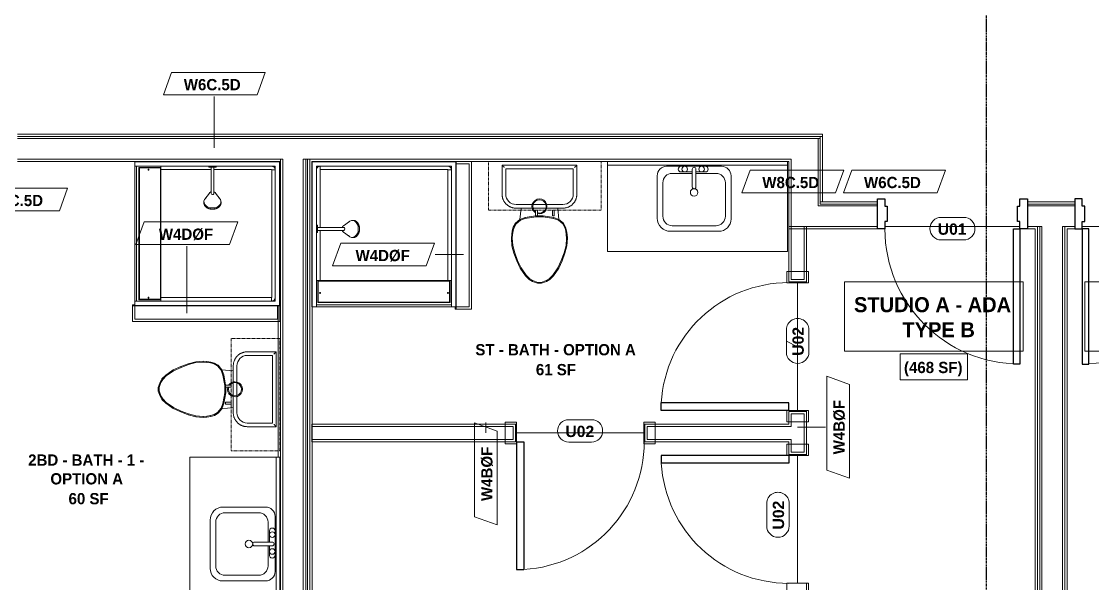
# Model space of a CAD drawing. Header units: inches. Extents: x -4058 to -1781, y 9814 to 12264.
# Drawn here: x -3411.7 to -3126.1, y 10260.9 to 10410.7 of the extents above; entities that cross this region are included whole.
import ezdxf

# ---------------------------------------------------------------- set-up
doc = ezdxf.new("R2010")
doc.units = ezdxf.units.IN
doc.header["$MEASUREMENT"] = 0
doc.linetypes.add('Dash', pattern=[0.25, 0.125, -0.125])
doc.linetypes.add('Grid Line 1_2_', pattern=[0.875, 0.5, -0.125, 0.125, -0.125])
for name, color, linetype, lineweight in [('0-1', 7, 'Continuous', 5), ('0-2', 7, 'Continuous', 9), ('A-AREA-IDEN', 2, 'Continuous', 9), ('A-DOOR-1', 7, 'Continuous', 9), ('A-DOOR-2', 10, 'Continuous', 30), ('A-DOOR-3', 31, 'Continuous', 9), ('A-DOOR-4', 31, 'Continuous', 30), ('A-DOOR-FRAM-2', 10, 'Continuous', 30), ('A-DOOR-IDEN', 31, 'Continuous', 9), ('A-FLOR-2', 192, 'Continuous', 9), ('A-WALL', 113, 'Continuous', 18), ('A-WALL-2', 250, 'Continuous', 18), ('A-WALL-3', 113, 'Continuous', 9), ('A-WALL-IDEN', 211, 'Continuous', 9), ('I-WALL-1', 7, 'Continuous', 9), ('P-SANR-FIXT', 6, 'Continuous', 9), ('Q-CASE', 31, 'Continuous', 9), ('Q-CASE-3', 31, 'Dash', 9), ('S-GRID-1', 1, 'Grid Line 1_2_', 30)]:
    doc.layers.add(name, color=color, linetype=linetype, lineweight=lineweight)
doc.styles.add('Arial_B', font='arialbd.ttf', dxfattribs={"height": 3})
doc.styles.add('Century Gothic_B', font='GOTHICB.TTF', dxfattribs={"height": 4})
doc.styles.add('Century Gothic_B_1', font='GOTHICB.TTF', dxfattribs={"height": 3})

# ---------------------------------------------------------------- blocks, each defined once
blk = doc.blocks.new('HOLLOW METAL - UNIT DOOR-2191977-UNIT PLANS - 1ST FLOOR')
at = {"layer": 'A-DOOR-1'}
blk.add_arc((18, -3.875), 36, 180, 270, dxfattribs=at)
at = {"layer": 'A-DOOR-2'}
for p, q in [((16.25, -3.875), (18, -3.875)), ((16.25, -39.875), (16.25, -3.875)), ((18, -3.875), (18, -39.875)), ((18, -39.875), (16.25, -39.875))]:
    blk.add_line(p, q, dxfattribs=at)
at = {"layer": 'A-DOOR-FRAM-2'}
for p, q in [((-20, 4.125), (-18, 4.125)), ((-20, -3.875), (-20, 4.125)), ((-18, 4.125), (-18, 2.1875)), ((18, 4.125), (20, 4.125)), ((18, 2.1875), (18, 4.125)), ((20, 4.125), (20, -3.875)), ((-18, 2.1875), (-17.375, 2.1875)), ((-17.375, 2.1875), (-17.375, -1.9375)), ((17.375, 2.1875), (18, 2.1875)), ((17.375, -1.9375), (17.375, 2.1875)), ((-18, -1.9375), (-18, -3.875)), ((-17.375, -1.9375), (-18, -1.9375)), ((18, -1.9375), (17.375, -1.9375)), ((18, -3.875), (18, -1.9375)), ((-18, -3.875), (-20, -3.875)), ((20, -3.875), (18, -3.875))]:
    blk.add_line(p, q, dxfattribs=at)
blk = doc.blocks.new('HOLLOW METAL - UNIT DOOR-2191978-UNIT PLANS - 1ST FLOOR')
at = {"layer": 'A-DOOR-1'}
blk.add_arc((18, 3.875), 36, 90, 180, dxfattribs=at)
at = {"layer": 'A-DOOR-2'}
for p, q in [((18, 39.875), (16.25, 39.875)), ((16.25, 39.875), (16.25, 3.875)), ((18, 3.875), (18, 39.875)), ((16.25, 3.875), (18, 3.875))]:
    blk.add_line(p, q, dxfattribs=at)
at = {"layer": 'A-DOOR-FRAM-2'}
for p, q in [((-18, 3.875), (-20, 3.875)), ((-20, 3.875), (-20, -4.125)), ((-18, 1.9375), (-18, 3.875)), ((18, 3.875), (18, 1.9375)), ((20, 3.875), (18, 3.875)), ((20, -4.125), (20, 3.875)), ((-17.375, 1.9375), (-18, 1.9375)), ((-17.375, -2.1875), (-17.375, 1.9375)), ((18, 1.9375), (17.375, 1.9375)), ((17.375, 1.9375), (17.375, -2.1875)), ((-18, -4.125), (-18, -2.1875)), ((-18, -2.1875), (-17.375, -2.1875)), ((17.375, -2.1875), (18, -2.1875)), ((18, -2.1875), (18, -4.125)), ((-20, -4.125), (-18, -4.125)), ((18, -4.125), (20, -4.125))]:
    blk.add_line(p, q, dxfattribs=at)
blk = doc.blocks.new('CTR - 1st Phase - Common Walls_rvt-1-UNIT PLANS - 1ST FLOOR')
at = {"layer": 'A-WALL-2'}
for p, q in [((-3412.76, 10380.04), (-3207.1, 10380.04)), ((-3207.1, 10380.04), (-3198.72, 10380.04)), ((-3198.72, 10380.04), (-3198.1, 10380.04)), ((-3198.72, 10380.04), (-3198.72, 10379.54)), ((-3198.72, 10380.04), (-3198.72, 10379.54)), ((-3412.76, 10379.54), (-3207.1, 10379.54)), ((-3207.1, 10379.54), (-3206.47, 10379.54)), ((-3206.47, 10379.54), (-3199.22, 10379.54)), ((-3199.22, 10379.54), (-3198.72, 10379.54)), ((-3199.22, 10379.54), (-3199.22, 10361.54)), ((-3198.72, 10379.54), (-3198.72, 10362.66)), ((-3412.76, 10374.04), (-3342.66, 10374.04)), ((-3342.66, 10374.04), (-3342.04, 10374.04)), ((-3342.66, 10373.41), (-3342.66, 10374.04)), ((-3342.66, 10374.04), (-3342.04, 10374.04)), ((-3342.66, 10017.09), (-3342.66, 10373.41)), ((-3342.04, 10373.41), (-3342.04, 10374.04)), ((-3342.04, 10017.09), (-3342.04, 10373.41)), ((-3336.54, 10374.04), (-3335.91, 10374.04)), ((-3336.54, 10373.41), (-3336.54, 10374.04)), ((-3336.54, 10374.04), (-3335.91, 10374.04)), ((-3336.54, 10017.09), (-3336.54, 10373.41)), ((-3335.91, 10374.04), (-3335.41, 10374.04)), ((-3335.91, 10373.41), (-3335.91, 10374.04)), ((-3335.91, 10374.04), (-3335.41, 10374.04)), ((-3335.91, 10017.09), (-3335.91, 10373.41)), ((-3335.41, 10374.04), (-3334.79, 10374.04)), ((-3335.41, 10373.41), (-3335.41, 10374.04)), ((-3335.41, 10374.04), (-3334.79, 10374.04)), ((-3335.41, 10017.09), (-3335.41, 10373.41)), ((-3334.79, 10373.41), (-3334.79, 10374.04)), ((-3334.79, 10374.04), (-3207.1, 10374.04)), ((-3334.79, 10017.09), (-3334.79, 10373.41)), ((-3207.1, 10374.04), (-3206.47, 10374.04)), ((-3206.47, 10374.04), (-3206.47, 10356.04)), ((-3198.72, 10361.54), (-3199.22, 10361.54)), ((-3198.1, 10362.66), (-3198.72, 10362.66)), ((-3198.72, 10362.04), (-3198.72, 10362.66)), ((-3198.72, 10362.66), (-3198.72, 10362.04)), ((-3198.1, 10362.04), (-3198.72, 10362.04)), ((-3198.1, 10361.54), (-3198.72, 10361.54)), ((-3183.44, 10362.04), (-3198.1, 10362.04)), ((-3183.44, 10361.54), (-3198.1, 10361.54)), ((-3141.37, 10362.04), (-3143.44, 10362.04)), ((-3141.37, 10361.54), (-3143.44, 10361.54)), ((-3141.37, 10362.04), (-3134.12, 10362.04)), ((-3141.37, 10361.54), (-3139.62, 10361.54)), ((-3139.62, 10361.54), (-3134.12, 10361.54)), ((-3132.87, 10362.04), (-3134.12, 10362.04)), ((-3132.87, 10361.54), (-3134.12, 10361.54)), ((-3132.87, 10362.04), (-3130.81, 10362.04)), ((-3132.87, 10361.54), (-3130.81, 10361.54)), ((-3199.22, 10356.04), (-3206.47, 10356.04)), ((-3198.1, 10356.04), (-3199.22, 10356.04)), ((-3183.44, 10356.04), (-3198.1, 10356.04)), ((-3141.37, 10356.04), (-3143.44, 10356.04)), ((-3141.37, 10356.04), (-3140.75, 10356.04)), ((-3140.75, 10017.09), (-3140.75, 10356.04)), ((-3140.75, 10356.04), (-3140.12, 10356.04)), ((-3140.12, 10017.09), (-3140.12, 10356.04)), ((-3140.12, 10356.04), (-3139.62, 10356.04)), ((-3139.62, 10017.09), (-3139.62, 10356.04)), ((-3134.12, 10017.09), (-3134.12, 10356.04)), ((-3133.5, 10356.04), (-3134.12, 10356.04)), ((-3133.5, 10017.09), (-3133.5, 10356.04)), ((-3132.87, 10356.04), (-3133.5, 10356.04)), ((-3132.87, 10356.04), (-3130.81, 10356.04))]:
    blk.add_line(p, q, dxfattribs=at)
at = {"layer": 'I-WALL-1'}
for p, q in [((-3207.1, 10380.66), (-3412.76, 10380.66)), ((-3198.1, 10380.66), (-3207.1, 10380.66)), ((-3198.1, 10380.04), (-3198.1, 10380.66)), ((-3198.1, 10362.66), (-3198.1, 10380.04)), ((-3412.76, 10373.41), (-3381.51, 10373.41)), ((-3295.79, 10373.41), (-3207.1, 10373.41)), ((-3207.1, 10373.41), (-3207.1, 10355.41)), ((-3183.44, 10362.66), (-3198.1, 10362.66)), ((-3141.37, 10362.66), (-3143.44, 10362.66)), ((-3134.12, 10362.66), (-3141.37, 10362.66)), ((-3133.5, 10362.66), (-3134.12, 10362.66)), ((-3132.87, 10362.66), (-3133.5, 10362.66)), ((-3130.81, 10362.66), (-3132.87, 10362.66)), ((-3207.1, 10355.41), (-3206.47, 10355.41)), ((-3206.47, 10355.41), (-3198.1, 10355.41)), ((-3198.1, 10355.41), (-3183.44, 10355.41)), ((-3143.44, 10355.41), (-3141.37, 10355.41)), ((-3141.37, 10355.41), (-3141.37, 10017.09)), ((-3132.87, 10017.09), (-3132.87, 10355.41)), ((-3132.87, 10355.41), (-3130.81, 10355.41)), ((-3343.29, 10334.91), (-3343.29, 10294.6)), ((-3334.16, 10017.09), (-3334.16, 10334.66))]:
    blk.add_line(p, q, dxfattribs=at)
at = {"layer": '0-2'}
blk.add_blockref('HOLLOW METAL - UNIT DOOR-2191977-UNIT PLANS - 1ST FLOOR', (-3163.44, 10359.29), dxfattribs=at)
at = {"layer": '0-2', "rotation": 180}
blk.add_blockref('HOLLOW METAL - UNIT DOOR-2191978-UNIT PLANS - 1ST FLOOR', (-3110.81, 10359.29), dxfattribs=at)
blk = doc.blocks.new('CTR - 1st Phase - Structure_rvt-1-UNIT PLANS - 1ST FLOOR')
at = {"layer": 'S-GRID-1'}
blk.add_line((-3154.32, 9814.03), (-3154.32, 12247.5), dxfattribs=at)
blk = doc.blocks.new('SWING - SINGLE - FLUSH - SWING - FLUSH - 2-10 x 6-8 - PRIVACY-4346066-UNIT PLANS - 1ST FLOOR')
at = {"layer": 'A-DOOR-3'}
for p, q in [((-17, 2.87), (-20, 2.87)), ((-20, 2.87), (-20, -2.38)), ((-17, -2.38), (-17, 2.87)), ((20, 2.87), (17, 2.87)), ((17, 2.87), (17, -2.38)), ((20, -2.38), (20, 2.87)), ((-20, -2.38), (-17, -2.38)), ((-17, -2.38), (-20, -2.38)), ((-20, -2.38), (-20, -2.88)), ((-17, -2.88), (-17, -2.38)), ((17, -2.38), (20, -2.38)), ((20, -2.38), (17, -2.38)), ((17, -2.38), (17, -2.88)), ((20, -2.88), (20, -2.38)), ((-20, -2.88), (-17, -2.88)), ((17, -2.88), (20, -2.88))]:
    blk.add_line(p, q, dxfattribs=at)
blk.add_arc((17, 2.37), 34.07, 93.3657, 180, dxfattribs=at)
at = {"layer": 'A-DOOR-4'}
for p, q in [((15, 2.37), (15, 36.38)), ((17, 36.38), (15, 36.38)), ((17, 2.37), (17, 36.38)), ((17, 2.37), (15, 2.37))]:
    blk.add_line(p, q, dxfattribs=at)
blk = doc.blocks.new('SWING - SINGLE - FLUSH - SWING - FLUSH - 2-10 x 6-8 - PRIVACY-4346067-UNIT PLANS - 1ST FLOOR')
at = {"layer": 'A-DOOR-3'}
for p, q in [((-17, 2.87), (-20, 2.87)), ((-20, 2.87), (-20, -2.38)), ((-17, -2.38), (-17, 2.87)), ((20, 2.87), (17, 2.87)), ((17, 2.87), (17, -2.38)), ((20, -2.38), (20, 2.87)), ((-20, -2.38), (-17, -2.38)), ((-17, -2.38), (-20, -2.38)), ((-20, -2.38), (-20, -2.88)), ((-17, -2.88), (-17, -2.38)), ((17, -2.38), (20, -2.38)), ((20, -2.38), (17, -2.38)), ((17, -2.38), (17, -2.88)), ((20, -2.88), (20, -2.38)), ((-20, -2.88), (-17, -2.88)), ((17, -2.88), (20, -2.88))]:
    blk.add_line(p, q, dxfattribs=at)
blk.add_arc((17, 2.37), 34.07, 93.3657, 180, dxfattribs=at)
at = {"layer": 'A-DOOR-4'}
for p, q in [((15, 2.37), (15, 36.38)), ((17, 36.38), (15, 36.38)), ((17, 2.37), (17, 36.38)), ((17, 2.37), (15, 2.37))]:
    blk.add_line(p, q, dxfattribs=at)
blk = doc.blocks.new('M_Sink Vanity-Square - 500 x 440mm-1352614-UNIT PLANS - 1ST FLOOR')
at = {"layer": 'P-SANR-FIXT'}
for p, q in [((7.96, 7.09), (-6.72, 7.09)), ((3.62, 7.09), (-2.88, 7.09)), ((0.12, 6.33), (0.12, 1.59)), ((1.12, 6.33), (1.12, 1.59)), ((-9.22, 4.59), (-9.22, -6.73)), ((0.12, 5.22), (-5.22, 5.22)), ((-2.88, 5.59), (0.12, 5.59)), ((1.12, 5.59), (3.62, 5.59)), ((6.46, 5.22), (1.12, 5.22)), ((10.46, -6.91), (10.46, 4.59)), ((-7.72, 2.72), (-7.72, -6.23)), ((8.96, -6.23), (8.96, 2.72)), ((-5.72, -10.23), (7.14, -10.23)), ((-5.22, -8.73), (6.46, -8.73))]:
    blk.add_line(p, q, dxfattribs=at)
for centre, radius, start, end in [((-6.72, 4.59), 2.5, 90, 180), ((-2.88, 6.34), 0.75, 90, 270), ((-1.88, 6.34), 0.75, 360, 180), ((-1.88, 6.34), 0.75, 180, 0), ((0.62, 6.33), 0.5, 360, 180), ((2.62, 6.34), 0.75, 360, 180), ((2.62, 6.34), 0.75, 180, 360), ((3.62, 6.34), 0.75, 270, 90), ((7.96, 4.59), 2.5, 360, 90), ((-5.22, 2.72), 2.5, 90, 180), ((6.46, 2.72), 2.5, 0, 90), ((0.62, 0.13), 1, 360, 180), ((0.62, 0.13), 1, 180, 0), ((0.62, 1.59), 0.5, 180, 0), ((-5.72, -6.73), 3.5, 180, 270), ((-5.22, -6.23), 2.5, 180, 270), ((6.46, -6.23), 2.5, 270, 0), ((7.14, -6.91), 3.32, 270, 0)]:
    blk.add_arc(centre, radius, start, end, dxfattribs=at)
blk = doc.blocks.new('Toilet-Domestic-3D - Toilet-Domestic-3D-V38-UNIT PLANS - 1ST FLOOR')
at = {"layer": 'P-SANR-FIXT'}
for p, q in [((-1.87, 11.5), (-2.74, 11)), ((-0.5, 12), (-1.87, 11.5)), ((-1.77, 11.27), (-1.87, 11.5)), ((-0.46, 11.75), (-1.77, 11.27)), ((-0.46, 11.75), (-0.5, 12)), ((0.5, 12), (-0.5, 12)), ((0.46, 11.75), (-0.46, 11.75)), ((0.46, 11.75), (0.5, 12)), ((1.77, 11.27), (0.46, 11.75)), ((1.87, 11.5), (0.5, 12)), ((1.77, 11.27), (1.87, 11.5)), ((2.74, 11), (1.87, 11.5)), ((-3.74, 10), (-5.13, 8)), ((-3.55, 9.84), (-4.91, 7.88)), ((-2.74, 11), (-3.74, 10)), ((-3.55, 9.84), (-3.74, 10)), ((-2.59, 10.8), (-3.55, 9.84)), ((-2.59, 10.8), (-2.74, 11)), ((-1.77, 11.27), (-2.59, 10.8)), ((2.59, 10.8), (1.77, 11.27)), ((2.59, 10.8), (2.74, 11)), ((3.55, 9.84), (2.59, 10.8)), ((3.74, 10), (2.74, 11)), ((3.55, 9.84), (3.74, 10)), ((4.91, 7.88), (3.55, 9.84)), ((5.13, 8), (3.74, 10)), ((-6.06, 6), (-6.79, 4)), ((-5.83, 5.9), (-6.55, 3.92)), ((-5.13, 8), (-6.06, 6)), ((-5.83, 5.9), (-6.06, 6)), ((-4.91, 7.88), (-5.83, 5.9)), ((-4.91, 7.88), (-5.13, 8)), ((4.91, 7.88), (5.13, 8)), ((5.83, 5.9), (4.91, 7.88)), ((6.06, 6), (5.13, 8)), ((5.83, 5.9), (6.06, 6)), ((6.55, 3.92), (5.83, 5.9)), ((6.79, 4), (6.06, 6)), ((-6.79, 4), (-7.33, 1.99)), ((-6.55, 3.92), (-7.08, 1.95)), ((-6.55, 3.92), (-6.79, 4)), ((6.55, 3.92), (6.79, 4)), ((7.08, 1.95), (6.55, 3.92)), ((7.33, 1.99), (6.79, 4)), ((-7.33, 1.99), (-7.5, 0)), ((-7.08, 1.95), (-7.33, 1.99)), ((-7.08, 1.95), (-7.25, 0)), ((7.08, 1.95), (7.33, 1.99)), ((7.25, 0), (7.08, 1.95)), ((7.5, 0), (7.33, 1.99)), ((-7.25, 0), (-7.5, 0)), ((-7.5, 0), (-7.41, -1)), ((-7.16, -0.96), (-7.41, -1)), ((-7.41, -1), (-7.24, -2)), ((-7.25, 0), (-7.16, -0.96)), ((-6.99, -1.95), (-7.24, -2)), ((-7.24, -2), (-6.97, -3)), ((-7.16, -0.96), (-6.99, -1.95)), ((-6.99, -1.95), (-6.73, -2.9)), ((6.73, -2.9), (6.99, -1.95)), ((6.97, -3), (7.24, -2)), ((6.99, -1.95), (7.16, -0.96)), ((6.99, -1.95), (7.24, -2)), ((7.16, -0.96), (7.25, 0)), ((7.16, -0.96), (7.41, -1)), ((7.24, -2), (7.41, -1)), ((7.25, 0), (7.5, 0)), ((7.41, -1), (7.5, 0)), ((-6.73, -2.9), (-6.97, -3)), ((-6.97, -3), (-6.4, -4)), ((-6.73, -2.9), (-6.21, -3.84)), ((-6.4, -4), (-6.21, -3.84)), ((-6.4, -4), (-5.21, -5)), ((-6.21, -3.84), (-5.08, -4.78)), ((-5.08, -4.78), (-5.21, -5)), ((-5.21, -5), (-4.86, -8.02)), ((-5.21, -5), (-3.84, -5.5)), ((-5.08, -4.78), (-3.77, -5.26)), ((-3.77, -5.26), (-3.84, -5.5)), ((-3.84, -5.5), (-1, -6)), ((-3.77, -5.26), (-0.98, -5.75)), ((0.98, -5.75), (3.77, -5.26)), ((1.05, -5.99), (3.84, -5.5)), ((3.77, -5.26), (5.08, -4.78)), ((3.77, -5.26), (3.84, -5.5)), ((3.84, -5.5), (5.21, -5)), ((4.86, -8.02), (5.21, -5)), ((5.08, -4.78), (6.21, -3.84)), ((5.08, -4.78), (5.21, -5)), ((5.21, -5), (6.4, -4)), ((6.21, -3.84), (6.73, -2.9)), ((6.21, -3.84), (6.4, -4)), ((6.4, -4), (6.97, -3)), ((6.73, -2.9), (6.97, -3)), ((6.25, -8.02), (-6.25, -8.02)), ((-0.98, -5.75), (-1, -6)), ((-1, -6), (0.56, -6)), ((-0.98, -5.75), (0.98, -5.75)), ((0.98, -5.75), (1, -5.98)), ((6.25, -9), (-6.25, -9)), ((6.25, -9), (-6.25, -9)), ((-9.98, -11.75), (-9.98, -19.48)), ((-9, -11.75), (-9, -18.5)), ((-9, -11.75), (-9, -18.5)), ((9, -18.5), (9, -11.75)), ((9, -18.5), (9, -11.75)), ((9.98, -19.48), (9.98, -11.75)), ((-9.98, -19.48), (-9.86, -19.36)), ((-9.98, -19.48), (9.98, -19.48)), ((-9, -18.5), (9, -18.5)), ((-9, -18.5), (9, -18.5)), ((9.86, -19.36), (9.98, -19.48))]:
    blk.add_line(p, q, dxfattribs=at)
at = {"layer": 'P-SANR-FIXT', "flags": 128}
for points in [[(-6.25, -8.02), (-6.4, -8.03), (-6.55, -8.03), (-6.7, -8.05), (-6.84, -8.07), (-6.99, -8.1), (-7.14, -8.13), (-7.28, -8.17), (-7.42, -8.21), (-7.56, -8.26), (-7.7, -8.32), (-7.84, -8.38), (-7.97, -8.44), (-8.1, -8.52), (-8.23, -8.59), (-8.35, -8.67), (-8.48, -8.76), (-8.59, -8.85), (-8.71, -8.95), (-8.82, -9.05), (-8.92, -9.15), (-9.03, -9.26), (-9.12, -9.38), (-9.22, -9.49), (-9.3, -9.61), (-9.39, -9.74), (-9.46, -9.86), (-9.54, -9.99), (-9.6, -10.13), (-9.67, -10.26), (-9.72, -10.4), (-9.78, -10.54), (-9.82, -10.68), (-9.86, -10.83), (-9.89, -10.97), (-9.92, -11.12), (-9.95, -11.26), (-9.96, -11.41), (-9.97, -11.56), (-9.98, -11.71), (-9.98, -11.75)], [(9.98, -11.75), (9.97, -11.6), (9.97, -11.45), (9.95, -11.3), (9.93, -11.16), (9.9, -11.01), (9.87, -10.86), (9.83, -10.72), (9.79, -10.58), (9.74, -10.44), (9.68, -10.3), (9.62, -10.16), (9.56, -10.03), (9.48, -9.9), (9.41, -9.77), (9.33, -9.65), (9.24, -9.52), (9.15, -9.41), (9.05, -9.29), (8.95, -9.18), (8.85, -9.08), (8.74, -8.97), (8.62, -8.88), (8.51, -8.78), (8.39, -8.7), (8.26, -8.61), (8.14, -8.54), (8.01, -8.46), (7.87, -8.4), (7.74, -8.33), (7.6, -8.28), (7.46, -8.22), (7.32, -8.18), (7.17, -8.14), (7.03, -8.11), (6.88, -8.08), (6.74, -8.05), (6.59, -8.04), (6.44, -8.03), (6.29, -8.02), (6.25, -8.02)]]:
    blk.add_lwpolyline(points, dxfattribs=at)
at = {"layer": 'P-SANR-FIXT'}
for centre, radius, start, end in [((0, -8.48), 2, 73.137, 0), ((0, -8.48), 1.75, 70.983, 0), ((0, -8.48), 2, 0, 57.9286), ((0, -8.48), 1.75, 0, 51.2446), ((-6.25, -11.75), 2.75, 90, 180), ((-6.25, -11.75), 2.75, 90, 180), ((6.25, -11.75), 2.75, 0, 90), ((6.25, -11.75), 2.75, 360, 90)]:
    blk.add_arc(centre, radius, start, end, dxfattribs=at)
for points in [[(-9.98, -19.48), (-9.98, -19.48), (-9.98, -19.48), (-9.98, -19.48)], [(9.98, -19.48), (9.98, -19.48), (9.98, -19.48), (9.98, -19.48)]]:
    blk.add_open_spline(points, degree=3, dxfattribs=at)
for points, knots in [([(-9.86, -19.36), (-9.86, -19.36), (-9.85, -19.35), (-9.82, -19.32), (-9.8, -19.3), (-9.78, -19.28), (-9.75, -19.25), (-9.71, -19.21), (-9.66, -19.16), (-9.6, -19.1), (-9.55, -19.05), (-9.47, -18.97), (-9.41, -18.91), (-9.37, -18.87)], [0, 0, 0, 0, 0.166667, 0.25, 0.291667, 0.333333, 0.416667, 0.5, 0.583333, 0.666667, 0.75, 0.833333, 1, 1, 1, 1]), ([(9.37, -18.87), (9.41, -18.91), (9.47, -18.97), (9.55, -19.05), (9.6, -19.1), (9.66, -19.16), (9.71, -19.21), (9.75, -19.25), (9.78, -19.28), (9.8, -19.3), (9.82, -19.32), (9.85, -19.35), (9.86, -19.36), (9.86, -19.36)], [-1, -1, -1, -1, -0.833333, -0.75, -0.666667, -0.583333, -0.5, -0.416667, -0.333333, -0.291667, -0.25, -0.166667, 0, 0, 0, 0])]:
    blk.add_open_spline(points, degree=3, knots=knots, dxfattribs=at)
blk = doc.blocks.new('Bath Vanity - Bath Vanity 48_-2551079-UNIT PLANS - 1ST FLOOR')
at = {"layer": 'Q-CASE'}
for p, q in [((-23.26, -1), (-23.26, -24)), ((24.74, -24), (24.74, -1)), ((-23.26, -24), (24.74, -24))]:
    blk.add_line(p, q, dxfattribs=at)
blk = doc.blocks.new('BATHROOM MIRROR - BATHROOM MIRROR 48_-3124766-UNIT PLANS - 1ST FLOOR')
at = {"layer": 'Q-CASE'}
for p, q in [((24.74, 24), (-23.26, 24)), ((-23.26, 23), (-23.26, 24)), ((-23.26, 23), (24.74, 23)), ((24.74, 24), (24.74, 23))]:
    blk.add_line(p, q, dxfattribs=at)
blk = doc.blocks.new('300 Series Wall Hung Cabinet_326 - 30_-2909952-UNIT PLANS - 1ST FLOOR')
at = {"layer": 'Q-CASE'}
for p, q in [((-2.5, -13.19), (-2.01, -13.19)), ((-2.5, -13.19), (-2.5, -14.69)), ((-2.01, -14.69), (-2.01, -13.19)), ((2, -13.19), (2.49, -13.19)), ((2, -13.19), (2, -14.69)), ((2.49, -14.69), (2.49, -13.19)), ((-2.5, -14.69), (-2.01, -14.69)), ((2, -14.69), (2.49, -14.69))]:
    blk.add_line(p, q, dxfattribs=at)
at = {"layer": 'Q-CASE-3'}
for p, q in [((15, -0.19), (-15, -0.19)), ((-15, -0.19), (-15, -13.19)), ((15, -13.19), (15, -0.19)), ((-15, -13.19), (15, -13.19))]:
    blk.add_line(p, q, dxfattribs=at)
blk = doc.blocks.new('SWING - SINGLE - FLUSH - SWING - FLUSH - 2-10 x 6-8 - PRIVACY-4346070-UNIT PLANS - 1ST FLOOR')
at = {"layer": 'A-DOOR-3'}
for p, q in [((-20, 2.37), (-20, 2.87)), ((-20, 2.87), (-17, 2.87)), ((-17, 2.87), (-17, 2.37)), ((17, 2.37), (17, 2.87)), ((17, 2.87), (20, 2.87)), ((20, 2.87), (20, 2.37)), ((-20, 2.37), (-17, 2.37)), ((-20, -2.88), (-20, 2.37)), ((-17, 2.37), (-20, 2.37)), ((-17, 2.37), (-17, -2.88)), ((17, 2.37), (20, 2.37)), ((17, -2.88), (17, 2.37)), ((20, 2.37), (17, 2.37)), ((20, 2.37), (20, -2.88)), ((-17, -2.88), (-20, -2.88)), ((20, -2.88), (17, -2.88))]:
    blk.add_line(p, q, dxfattribs=at)
blk.add_arc((17, -2.38), 34.07, 180, 266.6343, dxfattribs=at)
at = {"layer": 'A-DOOR-4'}
for p, q in [((15, -2.38), (15, -36.38)), ((17, -2.38), (15, -2.38)), ((17, -2.38), (17, -36.38)), ((17, -36.38), (15, -36.38))]:
    blk.add_line(p, q, dxfattribs=at)
blk = doc.blocks.new('Toilet-Domestic-3D - Toilet-Domestic-3D-V50-UNIT PLANS - 1ST FLOOR')
at = {"layer": 'P-SANR-FIXT'}
for p, q in [((-1.87, 11.5), (-2.74, 11)), ((-0.5, 12), (-1.87, 11.5)), ((-1.77, 11.27), (-1.87, 11.5)), ((-0.46, 11.75), (-1.77, 11.27)), ((-0.46, 11.75), (-0.5, 12)), ((0.5, 12), (-0.5, 12)), ((0.46, 11.75), (-0.46, 11.75)), ((0.46, 11.75), (0.5, 12)), ((1.77, 11.27), (0.46, 11.75)), ((1.87, 11.5), (0.5, 12)), ((1.77, 11.27), (1.87, 11.5)), ((2.74, 11), (1.87, 11.5)), ((-3.74, 10), (-5.13, 8)), ((-3.55, 9.84), (-4.91, 7.88)), ((-2.74, 11), (-3.74, 10)), ((-3.55, 9.84), (-3.74, 10)), ((-2.59, 10.8), (-3.55, 9.84)), ((-2.59, 10.8), (-2.74, 11)), ((-1.77, 11.27), (-2.59, 10.8)), ((2.59, 10.8), (1.77, 11.27)), ((2.59, 10.8), (2.74, 11)), ((3.55, 9.84), (2.59, 10.8)), ((3.74, 10), (2.74, 11)), ((3.55, 9.84), (3.74, 10)), ((4.91, 7.88), (3.55, 9.84)), ((5.13, 8), (3.74, 10)), ((-6.06, 6), (-6.79, 4)), ((-5.83, 5.9), (-6.55, 3.92)), ((-5.13, 8), (-6.06, 6)), ((-5.83, 5.9), (-6.06, 6)), ((-4.91, 7.88), (-5.83, 5.9)), ((-4.91, 7.88), (-5.13, 8)), ((4.91, 7.88), (5.13, 8)), ((5.83, 5.9), (4.91, 7.88)), ((6.06, 6), (5.13, 8)), ((5.83, 5.9), (6.06, 6)), ((6.55, 3.92), (5.83, 5.9)), ((6.79, 4), (6.06, 6)), ((-6.79, 4), (-7.33, 1.99)), ((-6.55, 3.92), (-7.08, 1.95)), ((-6.55, 3.92), (-6.79, 4)), ((6.55, 3.92), (6.79, 4)), ((7.08, 1.95), (6.55, 3.92)), ((7.33, 1.99), (6.79, 4)), ((-7.33, 1.99), (-7.5, 0)), ((-7.08, 1.95), (-7.33, 1.99)), ((-7.08, 1.95), (-7.25, 0)), ((7.08, 1.95), (7.33, 1.99)), ((7.25, 0), (7.08, 1.95)), ((7.5, 0), (7.33, 1.99)), ((-7.25, 0), (-7.5, 0)), ((-7.5, 0), (-7.41, -1)), ((-7.16, -0.96), (-7.41, -1)), ((-7.41, -1), (-7.24, -2)), ((-7.25, 0), (-7.16, -0.96)), ((-6.99, -1.95), (-7.24, -2)), ((-7.24, -2), (-6.97, -3)), ((-7.16, -0.96), (-6.99, -1.95)), ((-6.99, -1.95), (-6.73, -2.9)), ((6.73, -2.9), (6.99, -1.95)), ((6.97, -3), (7.24, -2)), ((6.99, -1.95), (7.16, -0.96)), ((6.99, -1.95), (7.24, -2)), ((7.16, -0.96), (7.25, 0)), ((7.16, -0.96), (7.41, -1)), ((7.24, -2), (7.41, -1)), ((7.25, 0), (7.5, 0)), ((7.41, -1), (7.5, 0)), ((-6.73, -2.9), (-6.97, -3)), ((-6.97, -3), (-6.4, -4)), ((-6.73, -2.9), (-6.21, -3.84)), ((-6.4, -4), (-6.21, -3.84)), ((-6.4, -4), (-5.21, -5)), ((-6.21, -3.84), (-5.08, -4.78)), ((-5.08, -4.78), (-5.21, -5)), ((-5.21, -5), (-4.86, -8.02)), ((-5.21, -5), (-3.84, -5.5)), ((-5.08, -4.78), (-3.77, -5.26)), ((-3.77, -5.26), (-3.84, -5.5)), ((-3.84, -5.5), (-1, -6)), ((-3.77, -5.26), (-0.98, -5.75)), ((0.98, -5.75), (3.77, -5.26)), ((1.05, -5.99), (3.84, -5.5)), ((3.77, -5.26), (5.08, -4.78)), ((3.77, -5.26), (3.84, -5.5)), ((3.84, -5.5), (5.21, -5)), ((4.86, -8.02), (5.21, -5)), ((5.08, -4.78), (6.21, -3.84)), ((5.08, -4.78), (5.21, -5)), ((5.21, -5), (6.4, -4)), ((6.21, -3.84), (6.73, -2.9)), ((6.21, -3.84), (6.4, -4)), ((6.4, -4), (6.97, -3)), ((6.73, -2.9), (6.97, -3)), ((6.25, -8.02), (-6.25, -8.02)), ((-0.98, -5.75), (-1, -6)), ((-1, -6), (0.56, -6)), ((-0.98, -5.75), (0.98, -5.75)), ((0.98, -5.75), (1, -5.98)), ((6.25, -9), (-6.25, -9)), ((6.25, -9), (-6.25, -9)), ((-9.98, -11.75), (-9.98, -19.48)), ((-9, -11.75), (-9, -18.5)), ((-9, -11.75), (-9, -18.5)), ((9, -18.5), (9, -11.75)), ((9, -18.5), (9, -11.75)), ((9.98, -19.48), (9.98, -11.75)), ((-9.98, -19.48), (-9.86, -19.36)), ((-9.98, -19.48), (9.98, -19.48)), ((-9, -18.5), (9, -18.5)), ((-9, -18.5), (9, -18.5)), ((9.86, -19.36), (9.98, -19.48))]:
    blk.add_line(p, q, dxfattribs=at)
at = {"layer": 'P-SANR-FIXT', "flags": 128}
for points in [[(-6.25, -8.02), (-6.4, -8.03), (-6.55, -8.03), (-6.7, -8.05), (-6.84, -8.07), (-6.99, -8.1), (-7.14, -8.13), (-7.28, -8.17), (-7.42, -8.21), (-7.56, -8.26), (-7.7, -8.32), (-7.84, -8.38), (-7.97, -8.44), (-8.1, -8.52), (-8.23, -8.59), (-8.35, -8.67), (-8.48, -8.76), (-8.59, -8.85), (-8.71, -8.95), (-8.82, -9.05), (-8.92, -9.15), (-9.03, -9.26), (-9.12, -9.38), (-9.22, -9.49), (-9.3, -9.61), (-9.39, -9.74), (-9.46, -9.86), (-9.54, -9.99), (-9.6, -10.13), (-9.67, -10.26), (-9.72, -10.4), (-9.78, -10.54), (-9.82, -10.68), (-9.86, -10.83), (-9.89, -10.97), (-9.92, -11.12), (-9.95, -11.26), (-9.96, -11.41), (-9.97, -11.56), (-9.98, -11.71), (-9.98, -11.75)], [(9.98, -11.75), (9.97, -11.6), (9.97, -11.45), (9.95, -11.3), (9.93, -11.16), (9.9, -11.01), (9.87, -10.86), (9.83, -10.72), (9.79, -10.58), (9.74, -10.44), (9.68, -10.3), (9.62, -10.16), (9.56, -10.03), (9.48, -9.9), (9.41, -9.77), (9.33, -9.65), (9.24, -9.52), (9.15, -9.41), (9.05, -9.29), (8.95, -9.18), (8.85, -9.08), (8.74, -8.97), (8.62, -8.88), (8.51, -8.78), (8.39, -8.7), (8.26, -8.61), (8.14, -8.54), (8.01, -8.46), (7.87, -8.4), (7.74, -8.33), (7.6, -8.28), (7.46, -8.22), (7.32, -8.18), (7.17, -8.14), (7.03, -8.11), (6.88, -8.08), (6.74, -8.05), (6.59, -8.04), (6.44, -8.03), (6.29, -8.02), (6.25, -8.02)]]:
    blk.add_lwpolyline(points, dxfattribs=at)
at = {"layer": 'P-SANR-FIXT'}
for centre, radius, start, end in [((0, -8.48), 2, 73.137, 0), ((0, -8.48), 1.75, 70.983, 0), ((0, -8.48), 2, 0, 57.9286), ((0, -8.48), 1.75, 0, 51.2445), ((-6.25, -11.75), 2.75, 90, 180), ((-6.25, -11.75), 2.75, 90, 180), ((6.25, -11.75), 2.75, 0, 90), ((6.25, -11.75), 2.75, 360, 90)]:
    blk.add_arc(centre, radius, start, end, dxfattribs=at)
for points in [[(-9.98, -19.48), (-9.98, -19.48), (-9.98, -19.48), (-9.98, -19.48)], [(9.98, -19.48), (9.98, -19.48), (9.98, -19.48), (9.98, -19.48)]]:
    blk.add_open_spline(points, degree=3, dxfattribs=at)
for points, knots in [([(-9.86, -19.36), (-9.86, -19.36), (-9.85, -19.35), (-9.82, -19.32), (-9.8, -19.3), (-9.78, -19.28), (-9.75, -19.25), (-9.71, -19.21), (-9.66, -19.16), (-9.6, -19.1), (-9.55, -19.05), (-9.47, -18.97), (-9.41, -18.91), (-9.37, -18.87)], [0, 0, 0, 0, 0.166667, 0.25, 0.291667, 0.333333, 0.416667, 0.5, 0.583333, 0.666667, 0.75, 0.833333, 1, 1, 1, 1]), ([(9.37, -18.87), (9.41, -18.91), (9.47, -18.97), (9.55, -19.05), (9.6, -19.1), (9.66, -19.16), (9.71, -19.21), (9.75, -19.25), (9.78, -19.28), (9.8, -19.3), (9.82, -19.32), (9.85, -19.35), (9.86, -19.36), (9.86, -19.36)], [-1, -1, -1, -1, -0.833333, -0.75, -0.666667, -0.583333, -0.5, -0.416667, -0.333333, -0.291667, -0.25, -0.166667, 0, 0, 0, 0])]:
    blk.add_open_spline(points, degree=3, knots=knots, dxfattribs=at)
blk = doc.blocks.new('The Shower - The Shower-V72-UNIT PLANS - 1ST FLOOR')
at = {"layer": 'P-SANR-FIXT'}
for p, q in [((0, 39.25), (0.12, 39.25)), ((0, 0.5), (0, 39.25)), ((1.25, 39.25), (0.12, 39.25)), ((0.12, 0.62), (0.12, 39.25)), ((1.25, 39.25), (37.25, 39.25)), ((1.25, 38.75), (1.25, 39.25)), ((1.25, 1.75), (1.25, 39.25)), ((37.25, 38.75), (1.25, 38.75)), ((1.62, 38.13), (1.62, 32.27)), ((36.88, 38.13), (1.62, 38.13)), ((36.75, 38), (1.75, 38)), ((1.75, 38), (1.75, 32.38)), ((36.75, 32.38), (36.75, 38)), ((36.88, 32.27), (36.88, 38.13)), ((37.25, 39.25), (37.25, 38.75)), ((38.38, 39.25), (37.25, 39.25)), ((37.25, 39.25), (37.25, 19.48)), ((38.38, 39.25), (38.5, 39.25)), ((38.38, 39.25), (38.38, 0.62)), ((38.5, 39.25), (38.5, 0.5)), ((1.75, 32.38), (36.75, 32.38)), ((2.2, 2.75), (2.2, 32.27)), ((36.3, 32.27), (2.2, 32.27)), ((36.3, 18.89), (36.3, 32.27)), ((36.3, 2.75), (36.3, 18.11)), ((37.25, 17.52), (37.25, 1.75)), ((38.5, 0.5), (0, 0.5)), ((38.38, 0.62), (0.12, 0.62)), ((37.25, 1.75), (1.25, 1.75)), ((1.28, 2.51), (1.3, 2.43)), ((1.4, 2.23), (1.42, 2.2)), ((1.51, 2.08), (1.58, 2.01)), ((1.7, 1.92), (1.73, 1.9)), ((1.93, 1.8), (2.01, 1.78)), ((2.25, 2.7), (36.25, 2.7)), ((2.25, 1.77), (36.25, 1.77)), ((36.25, 1.75), (36.25, 1.77)), ((36.49, 1.78), (36.57, 1.8)), ((36.77, 1.9), (36.8, 1.92)), ((36.92, 2.01), (36.99, 2.08)), ((37.08, 2.2), (37.1, 2.23)), ((37.2, 2.43), (37.22, 2.51))]:
    blk.add_line(p, q, dxfattribs=at)
for centre, radius, start, end in [((2.2, 35.56), 0.125, 0, 180), ((2.2, 35.56), 0.125, 180, 0), ((36.3, 35.56), 0.125, 0, 180), ((36.3, 35.56), 0.125, 180, 0), ((2.25, 2.75), 1, 180, 270), ((36.25, 2.75), 1, 270, 0)]:
    blk.add_arc(centre, radius, start, end, dxfattribs=at)
for centre, major_axis, start_param, end_param in [((2.2, 32.28), (-0.95, 0), 0, 1.570796), ((36.3, 32.28), (0.95, 0), 4.712389, 6.283185)]:
    blk.add_ellipse(centre, major_axis=major_axis, ratio=0.019505, start_param=start_param, end_param=end_param, dxfattribs=at)
for points, knots in [([(1.25, 2.77), (1.25, 2.77), (1.27, 2.76), (1.4, 2.76), (1.64, 2.75), (1.95, 2.75), (2.12, 2.75), (2.2, 2.75)], [-1, -1, -1, -1, -0.833333, -0.666667, -0.333333, -0.166667, 0, 0, 0, 0]), ([(1.25, 2.77), (1.25, 2.7), (1.26, 2.57), (1.34, 2.32), (1.53, 2.04), (1.8, 1.86), (2.06, 1.78), (2.19, 1.77), (2.25, 1.77)], [-1, -1, -1, -1, -0.874768, -0.749536, -0.499072, -0.248608, -0.123376, 0.001856, 0.001856, 0.001856, 0.001856]), ([(1.59, 2), (1.55, 2.04), (1.47, 2.12), (1.41, 2.21), (1.38, 2.25)], [0.4597287, 0.4597287, 0.4597287, 0.4597287, 0.5714286, 0.666048, 0.666048, 0.666048, 0.666048]), ([(2.25, 1.75), (2.17, 1.75), (2.03, 1.77), (1.86, 1.82), (1.77, 1.87), (1.75, 1.88)], [0, 0, 0, 0, 0.1428571, 0.2857143, 0.332096, 0.332096, 0.332096, 0.332096]), ([(2.2, 2.75), (2.2, 2.74), (2.2, 2.74), (2.2, 2.73), (2.21, 2.72), (2.21, 2.72), (2.22, 2.71), (2.23, 2.71), (2.24, 2.7), (2.24, 2.7), (2.25, 2.7), (2.25, 2.7)], [-1, -1, -1, -1, -0.833333, -0.75, -0.666667, -0.583333, -0.416667, -0.291667, -0.208333, -0.083333, 0, 0, 0, 0]), ([(36.25, 1.77), (36.32, 1.77), (36.45, 1.78), (36.7, 1.86), (36.98, 2.04), (37.16, 2.32), (37.24, 2.57), (37.25, 2.7), (37.25, 2.77)], [-1, -1, -1, -1, -0.874768, -0.749536, -0.499072, -0.248608, -0.123376, 0.001856, 0.001856, 0.001856, 0.001856]), ([(36.25, 2.7), (36.26, 2.7), (36.26, 2.7), (36.27, 2.7), (36.28, 2.71), (36.28, 2.71), (36.29, 2.72), (36.29, 2.73), (36.3, 2.74), (36.3, 2.74), (36.3, 2.75), (36.3, 2.75)], [-1, -1, -1, -1, -0.833333, -0.75, -0.666667, -0.583333, -0.416667, -0.291667, -0.208333, -0.083333, 0, 0, 0, 0]), ([(36.25, 1.8), (36.25, 1.82), (36.25, 1.91), (36.25, 2.14), (36.25, 2.45), (36.25, 2.62), (36.25, 2.7)], [-0.8333333, -0.8333333, -0.8333333, -0.8333333, -0.6666667, -0.3333333, -0.1666667, 0, 0, 0, 0]), ([(36.75, 1.88), (36.7, 1.85), (36.59, 1.8), (36.42, 1.76), (36.31, 1.75), (36.25, 1.75)], [0.6665409, 0.6665409, 0.6665409, 0.6665409, 0.7857143, 0.8928571, 1, 1, 1, 1]), ([(37.01, 2.11), (36.97, 2.05), (36.89, 1.97), (36.79, 1.91), (36.75, 1.88)], [0.4462442, 0.4462442, 0.4462442, 0.4462442, 0.5714286, 0.666048, 0.666048, 0.666048, 0.666048]), ([(37.19, 2.42), (37.18, 2.38), (37.16, 2.33), (37.13, 2.27), (37.12, 2.25)], [0.2167295, 0.2167295, 0.2167295, 0.2167295, 0.2857143, 0.332096, 0.332096, 0.332096, 0.332096])]:
    blk.add_open_spline(points, degree=3, knots=knots, dxfattribs=at)
for points in [[(1.25, 2.71), (1.25, 2.72), (1.25, 2.74), (1.25, 2.75)], [(1.38, 2.25), (1.37, 2.27), (1.36, 2.3), (1.35, 2.32)], [(1.75, 1.88), (1.71, 1.91), (1.67, 1.94), (1.63, 1.97)], [(37.12, 2.25), (37.09, 2.21), (37.07, 2.18), (37.05, 2.15)], [(37.25, 2.75), (37.25, 2.72), (37.25, 2.7), (37.25, 2.67)]]:
    blk.add_open_spline(points, degree=3, dxfattribs=at)
blk = doc.blocks.new('Shower Head - Shower Head-3265626-UNIT PLANS - 1ST FLOOR')
at = {"layer": 'P-SANR-FIXT'}
for p, q in [((-0.98, 0), (-0.98, -0.26)), ((-0.98, 0), (0.98, 0)), ((0.98, -0.26), (-0.98, -0.26)), ((-0.39, -0.26), (-0.39, -1)), ((0.39, -1), (0.39, -0.26)), ((0.98, -0.26), (0.98, 0)), ((-0.84, -7.19), (-2.02, -8.78)), ((-0.39, -6.01), (-0.39, -7.27)), ((0.39, -7.27), (0.39, -6.01)), ((2.02, -8.78), (0.84, -7.19)), ((-2.28, -9.54), (-2.28, -9.81)), ((2.28, -9.81), (2.28, -9.54))]:
    blk.add_line(p, q, dxfattribs=at)
at = {"layer": 'P-SANR-FIXT', "flags": 128}
for points in [[(-0.39, -1), (-0.39, -1.29), (-0.39, -1.57), (-0.39, -1.85), (-0.39, -2.13), (-0.39, -2.41), (-0.39, -2.69), (-0.39, -2.96), (-0.39, -3.23), (-0.39, -3.5), (-0.39, -3.76), (-0.39, -4.02), (-0.39, -4.27), (-0.39, -4.52), (-0.39, -4.77), (-0.39, -5), (-0.39, -5.23), (-0.39, -5.46), (-0.39, -5.67), (-0.39, -5.88), (-0.39, -6.01)], [(0.39, -6.01), (0.39, -5.81), (0.39, -5.6), (0.39, -5.38), (0.39, -5.15), (0.39, -4.92), (0.39, -4.68), (0.39, -4.43), (0.39, -4.18), (0.39, -3.93), (0.39, -3.67), (0.39, -3.4), (0.39, -3.13), (0.39, -2.86), (0.39, -2.59), (0.39, -2.31), (0.39, -2.03), (0.39, -1.75), (0.39, -1.46), (0.39, -1.18), (0.39, -1)], [(-0.39, -6.87), (-0.43, -6.88), (-0.46, -6.9), (-0.49, -6.91), (-0.52, -6.93), (-0.55, -6.94), (-0.58, -6.96), (-0.61, -6.98), (-0.64, -7), (-0.67, -7.03), (-0.7, -7.05), (-0.73, -7.07), (-0.76, -7.1), (-0.78, -7.13), (-0.81, -7.16), (-0.83, -7.19), (-0.84, -7.19)], [(0.84, -7.19), (0.81, -7.16), (0.79, -7.13), (0.76, -7.1), (0.73, -7.08), (0.7, -7.05), (0.68, -7.03), (0.65, -7.01), (0.62, -6.98), (0.59, -6.97), (0.56, -6.95), (0.53, -6.93), (0.49, -6.91), (0.46, -6.9), (0.43, -6.89), (0.4, -6.87)], [(-2.28, -9.81), (-2.28, -9.88), (-2.28, -9.95), (-2.27, -10.02), (-2.25, -10.09), (-2.24, -10.16), (-2.21, -10.23), (-2.19, -10.3), (-2.16, -10.36), (-2.13, -10.43), (-2.09, -10.49), (-2.05, -10.55), (-2.01, -10.61), (-1.97, -10.67), (-1.92, -10.73), (-1.86, -10.79), (-1.81, -10.84), (-1.75, -10.89), (-1.69, -10.94), (-1.63, -10.99), (-1.57, -11.04), (-1.5, -11.08), (-1.43, -11.12), (-1.36, -11.16), (-1.28, -11.2), (-1.21, -11.24), (-1.13, -11.27), (-1.05, -11.3), (-0.97, -11.33), (-0.89, -11.36), (-0.81, -11.38), (-0.72, -11.4), (-0.64, -11.42), (-0.55, -11.44), (-0.47, -11.45), (-0.38, -11.46), (-0.29, -11.47), (-0.2, -11.48), (-0.11, -11.49), (-0.02, -11.49), (0, -11.49)], [(0, -11.49), (0.09, -11.49), (0.18, -11.48), (0.27, -11.48), (0.35, -11.47), (0.44, -11.46), (0.53, -11.44), (0.62, -11.43), (0.7, -11.41), (0.79, -11.39), (0.87, -11.36), (0.95, -11.34), (1.03, -11.31), (1.11, -11.28), (1.19, -11.25), (1.26, -11.21), (1.34, -11.17), (1.41, -11.13), (1.48, -11.09), (1.55, -11.05), (1.61, -11), (1.68, -10.95), (1.74, -10.9), (1.8, -10.85), (1.85, -10.8), (1.9, -10.74), (1.95, -10.69), (2, -10.63), (2.04, -10.57), (2.08, -10.51), (2.12, -10.44), (2.15, -10.38), (2.18, -10.31), (2.21, -10.25), (2.23, -10.18), (2.25, -10.11), (2.26, -10.04), (2.27, -9.97), (2.28, -9.9), (2.28, -9.83), (2.28, -9.81)]]:
    blk.add_lwpolyline(points, dxfattribs=at)
at = {"layer": 'P-SANR-FIXT'}
for centre, major_axis, start_param, end_param in [((0, -9.54), (2.28, 0), 2.468394, 4.712389), ((0, -7.27), (0.394, 0), 3.141593, 4.712389), ((0, -7.27), (-0.394, 0), 1.570796, 3.141593), ((0, -9.54), (-2.28, 0), 1.570796, 3.814791)]:
    blk.add_ellipse(centre, major_axis=major_axis, ratio=0.707107, start_param=start_param, end_param=end_param, dxfattribs=at)
blk = doc.blocks.new('Wall Tag - Arch Wall-3956453-UNIT PLANS - 1ST FLOOR')
at = {"layer": 'A-WALL-IDEN'}
for p, q in [((-0.3561, 0.0937), (-0.4244, -0.0937)), ((0.4244, 0.0937), (-0.3561, 0.0937)), ((0.3561, -0.0937), (0.4244, 0.0937)), ((-0.4244, -0.0937), (0.3561, -0.0937))]:
    blk.add_line(p, q, dxfattribs=at)
blk = doc.blocks.new('Door Tag - Type Mark-2601225-UNIT PLANS - 1ST FLOOR')
at = {"layer": 'A-DOOR-IDEN'}
for p, q in [((0.09375, 0.09375), (-0.09375, 0.09375)), ((-0.09375, -0.09375), (0.09375, -0.09375))]:
    blk.add_line(p, q, dxfattribs=at)
for centre, start, end in [((-0.09375, 0), 90, 270), ((0.09375, 0), 270, 90)]:
    blk.add_arc(centre, 0.09375, start, end, dxfattribs=at)

msp = doc.modelspace()

# ---------------------------------------------------------------- linework, layer by layer
at = {"layer": 'A-AREA-IDEN', "flags": 128}
for points in [[(-3192.26, 10341.29), (-3144.55, 10341.29), (-3144.55, 10322.84), (-3192.26, 10322.84)], [(-3128.18, 10341.29), (-3080.48, 10341.29), (-3080.48, 10322.84), (-3128.18, 10322.84)], [(-3177.37, 10322.16), (-3159.44, 10322.16), (-3159.44, 10315.16), (-3177.37, 10315.16)]]:
    msp.add_lwpolyline(points, close=True, dxfattribs=at)
at = {"layer": 'A-DOOR-IDEN'}
msp.add_line((-3204.72, 10324.04), (-3207.72, 10325.55), dxfattribs=at)
at = {"layer": 'A-FLOR-2'}
for p, q in [((-3255.47, 10373.41), (-3291.66, 10373.41)), ((-3207.1, 10373.41), (-3207.47, 10373.41)), ((-3145.44, 10356.04), (-3181.44, 10356.04)), ((-3092.81, 10356.04), (-3128.81, 10356.04)), ((-3204.72, 10341.04), (-3204.72, 10307.04)), ((-3204.72, 10307.04), (-3204.72, 10341.04)), ((-3245.72, 10301.04), (-3279.72, 10301.04)), ((-3204.72, 10295.04), (-3204.72, 10261.04)), ((-3204.72, 10261.04), (-3204.72, 10295.04))]:
    msp.add_line(p, q, dxfattribs=at)
at = {"layer": 'A-WALL'}
for p, q in [((-3292.29, 10372.79), (-3295.79, 10372.79)), ((-3292.29, 10334.66), (-3292.29, 10372.79)), ((-3206.47, 10356.03), (-3206.47, 10341.91)), ((-3202.97, 10341.91), (-3202.97, 10356.03)), ((-3206.47, 10341.91), (-3202.97, 10341.91)), ((-3382.13, 10334.91), (-3381.51, 10334.91)), ((-3381.51, 10334.91), (-3381.51, 10331.41)), ((-3343.38, 10331.41), (-3343.38, 10334.91)), ((-3295.79, 10334.04), (-3295.79, 10334.66)), ((-3295.79, 10334.66), (-3292.29, 10334.66)), ((-3381.51, 10331.41), (-3343.38, 10331.41)), ((-3206.47, 10306.16), (-3206.47, 10302.79)), ((-3202.97, 10306.16), (-3206.47, 10306.16)), ((-3202.97, 10295.91), (-3202.97, 10306.16)), ((-3280.6, 10302.79), (-3334.29, 10302.79)), ((-3280.6, 10299.29), (-3280.6, 10302.79)), ((-3244.85, 10302.79), (-3244.85, 10299.29)), ((-3206.47, 10302.79), (-3244.85, 10302.79)), ((-3334.29, 10299.29), (-3280.6, 10299.29)), ((-3244.85, 10299.29), (-3206.47, 10299.29)), ((-3206.47, 10299.29), (-3206.47, 10295.91)), ((-3206.47, 10295.91), (-3202.97, 10295.91))]:
    msp.add_line(p, q, dxfattribs=at)
at = {"layer": 'A-WALL-3'}
for p, q in [((-3291.66, 10373.41), (-3295.79, 10373.41)), ((-3291.66, 10334.04), (-3291.66, 10373.41)), ((-3207.1, 10356.03), (-3207.1, 10341.29)), ((-3202.35, 10356.03), (-3207.1, 10356.03)), ((-3202.35, 10341.29), (-3202.35, 10356.03)), ((-3207.1, 10341.29), (-3202.35, 10341.29)), ((-3381.51, 10335.16), (-3382.13, 10335.16)), ((-3382.13, 10335.16), (-3382.13, 10330.79)), ((-3342.76, 10330.79), (-3342.76, 10334.91)), ((-3296.04, 10334.66), (-3296.04, 10334.04)), ((-3296.04, 10334.04), (-3291.66, 10334.04)), ((-3382.13, 10330.79), (-3342.76, 10330.79)), ((-3207.1, 10306.79), (-3207.1, 10303.41)), ((-3202.35, 10306.79), (-3207.1, 10306.79)), ((-3202.35, 10295.29), (-3202.35, 10306.79)), ((-3279.97, 10303.41), (-3334.29, 10303.41)), ((-3334.29, 10303.41), (-3334.29, 10298.66)), ((-3279.97, 10298.66), (-3279.97, 10303.41)), ((-3207.1, 10303.41), (-3245.47, 10303.41)), ((-3245.47, 10303.41), (-3245.47, 10298.66)), ((-3334.29, 10298.66), (-3279.97, 10298.66)), ((-3245.47, 10298.66), (-3207.1, 10298.66)), ((-3207.1, 10298.66), (-3207.1, 10295.29)), ((-3207.1, 10295.29), (-3202.35, 10295.29))]:
    msp.add_line(p, q, dxfattribs=at)
at = {"layer": 'A-WALL-IDEN'}
for p, q in [((-3360.27, 10377.04), (-3360.27, 10390.7)), ((-3367.59, 10332.98), (-3367.59, 10350.85)), ((-3293.85, 10348.58), (-3301.41, 10348.58)), ((-3287.86, 10301.04), (-3287.86, 10303.85)), ((-3204.72, 10302.56), (-3197.34, 10302.56))]:
    msp.add_line(p, q, dxfattribs=at)

# ---------------------------------------------------------------- block references
at = {"layer": '0-1'}
for name in ['CTR - 1st Phase - Structure_rvt-1-UNIT PLANS - 1ST FLOOR', 'CTR - 1st Phase - Common Walls_rvt-1-UNIT PLANS - 1ST FLOOR']:
    msp.add_blockref(name, (0, 0), dxfattribs=at)
at = {"layer": 'A-DOOR-3'}
for name, p, rotation in [('SWING - SINGLE - FLUSH - SWING - FLUSH - 2-10 x 6-8 - PRIVACY-4346070-UNIT PLANS - 1ST FLOOR', (-3204.72, 10324.04), 269.9999999999656), ('SWING - SINGLE - FLUSH - SWING - FLUSH - 2-10 x 6-8 - PRIVACY-4346067-UNIT PLANS - 1ST FLOOR', (-3262.72, 10301.04), 180), ('SWING - SINGLE - FLUSH - SWING - FLUSH - 2-10 x 6-8 - PRIVACY-4346066-UNIT PLANS - 1ST FLOOR', (-3204.72, 10278.04), 89.99999999996564)]:
    msp.add_blockref(name, p, dxfattribs=dict(at, rotation=rotation))
at = {"layer": 'A-DOOR-IDEN', "xscale": 31.99999999999999, "yscale": 31.99999999999999, "zscale": 31.99999999999999}
for p in [(-3163.44, 10355.49), (-3262.72, 10301.58)]:
    msp.add_blockref('Door Tag - Type Mark-2601225-UNIT PLANS - 1ST FLOOR', p, dxfattribs=at)
at = {"layer": 'A-DOOR-IDEN', "xscale": 31.99999999999999, "yscale": 31.99999999999999, "zscale": 31.99999999999999, "rotation": 89.99999999999955}
for p in [(-3204.72, 10325.55), (-3209.97, 10279.25)]:
    msp.add_blockref('Door Tag - Type Mark-2601225-UNIT PLANS - 1ST FLOOR', p, dxfattribs=at)
at = {"layer": 'A-WALL-IDEN', "xscale": 31.99999999999999, "yscale": 31.99999999999999, "zscale": 31.99999999999999}
for p in [(-3360.27, 10394.12), (-3206.02, 10368.04), (-3178.89, 10368.04), (-3412.96, 10363.25), (-3367.59, 10354.27), (-3315.14, 10348.58)]:
    msp.add_blockref('Wall Tag - Arch Wall-3956453-UNIT PLANS - 1ST FLOOR', p, dxfattribs=at)
at = {"layer": 'A-WALL-IDEN', "xscale": 31.99999999999999, "yscale": 31.99999999999999, "zscale": 31.99999999999999, "rotation": 89.99999999999955}
for p in [(-3193.92, 10302.56), (-3287.86, 10290.12)]:
    msp.add_blockref('Wall Tag - Arch Wall-3956453-UNIT PLANS - 1ST FLOOR', p, dxfattribs=at)
at = {"layer": 'P-SANR-FIXT'}
for name, p, rotation in [('The Shower - The Shower-V72-UNIT PLANS - 1ST FLOOR', (-3342.26, 10334.91), 89.99999999995434), ('The Shower - The Shower-V72-UNIT PLANS - 1ST FLOOR', (-3295.79, 10373.91), 180), ('Toilet-Domestic-3D - Toilet-Domestic-3D-V38-UNIT PLANS - 1ST FLOOR', (-3273.57, 10352.93), 180), ('Shower Head - Shower Head-3265626-UNIT PLANS - 1ST FLOOR', (-3333.04, 10355.41), 90.00000000008927), ('Toilet-Domestic-3D - Toilet-Domestic-3D-V50-UNIT PLANS - 1ST FLOOR', (-3363.24, 10312.7), 89.99999999956998), ('M_Sink Vanity-Square - 500 x 440mm-1352614-UNIT PLANS - 1ST FLOOR', (-3351.16, 10272.08), 269.9999999996713)]:
    msp.add_blockref(name, p, dxfattribs=dict(at, rotation=rotation))
for name, p in [('Shower Head - Shower Head-3265626-UNIT PLANS - 1ST FLOOR', (-3360.76, 10372.16)), ('M_Sink Vanity-Square - 500 x 440mm-1352614-UNIT PLANS - 1ST FLOOR', (-3232.95, 10365.01))]:
    msp.add_blockref(name, p, dxfattribs=at)
at = {"layer": 'Q-CASE'}
for name, p in [('300 Series Wall Hung Cabinet_326 - 30_-2909952-UNIT PLANS - 1ST FLOOR', (-3272.12, 10373.6)), ('BATHROOM MIRROR - BATHROOM MIRROR 48_-3124766-UNIT PLANS - 1ST FLOOR', (-3232.21, 10349.41)), ('Bath Vanity - Bath Vanity 48_-2551079-UNIT PLANS - 1ST FLOOR', (-3232.21, 10373.41))]:
    msp.add_blockref(name, p, dxfattribs=at)
for name, p, rotation in [('300 Series Wall Hung Cabinet_326 - 30_-2909952-UNIT PLANS - 1ST FLOOR', (-3342.57, 10311.25), 270.0000000000009), ('Bath Vanity - Bath Vanity 48_-2551079-UNIT PLANS - 1ST FLOOR', (-3342.76, 10271.34), 269.9999999996786), ('BATHROOM MIRROR - BATHROOM MIRROR 48_-3124766-UNIT PLANS - 1ST FLOOR', (-3366.76, 10271.34), 270.0000000000334)]:
    msp.add_blockref(name, p, dxfattribs=dict(at, rotation=rotation))

# ---------------------------------------------------------------- texts
at = {"layer": 'A-AREA-IDEN', "attachment_point": 1}
for s, insert, char_height, width, style in [('STUDIO A - ADA', (-3189.7, 10337.23), 4, 51.51, 'Century Gothic_B'), ('TYPE B', (-3176.78, 10330.56), 4, 20.301, 'Century Gothic_B'), ('ST - BATH - OPTION A', (-3290.66, 10324.73), 3, 51.51, 'Century Gothic_B_1'), ('(468 SF)', (-3176.37, 10320), 3, 19.19, 'Century Gothic_B_1'), ('61 SF', (-3274.53, 10319.43), 3, 12.423, 'Century Gothic_B_1'), ('2BD - BATH - 1 -', (-3409.91, 10295.33), 3, 38.481, 'Century Gothic_B_1'), ('OPTION A', (-3403.99, 10290.33), 3, 24.24, 'Century Gothic_B_1'), ('60 SF', (-3399.15, 10285.04), 3, 12.423, 'Century Gothic_B_1')]:
    msp.add_mtext(s, dxfattribs=dict(at, insert=insert, char_height=char_height, width=width, style=style))
at = {"layer": 'A-DOOR-IDEN', "char_height": 3, "width": 9.393, "attachment_point": 1, "style": 'Arial_B'}
for s, insert in [('U01', (-3167.37, 10356.87)), ('U02', (-3266.66, 10302.96))]:
    msp.add_mtext(s, dxfattribs=dict(at, insert=insert))
at = {"layer": 'A-DOOR-IDEN', "char_height": 3, "width": 9.393, "attachment_point": 1, "rotation": 90, "style": 'Arial_B'}
for insert in [(-3206.1, 10321.61), (-3211.35, 10275.31)]:
    msp.add_mtext('U02', dxfattribs=dict(at, insert=insert))
at = {"layer": 'A-WALL-IDEN', "char_height": 3, "attachment_point": 1, "style": 'Century Gothic_B_1'}
for s, insert, width in [('W6C.5D', (-3368.41, 10395.37), 19.594), ('W8C.5D', (-3214.15, 10369.29), 19.594), ('W6C.5D', (-3187.03, 10369.29), 19.594), ('W6C.5D', (-3421.1, 10364.5), 19.594), ('W4DØF', (-3375.06, 10355.51), 17.978), ('W4DØF', (-3322.61, 10349.83), 17.978)]:
    msp.add_mtext(s, dxfattribs=dict(at, insert=insert, width=width))
at = {"layer": 'A-WALL-IDEN', "char_height": 3, "width": 17.372, "attachment_point": 1, "rotation": 90, "style": 'Century Gothic_B_1'}
for insert in [(-3195.17, 10295.35), (-3289.1, 10282.91)]:
    msp.add_mtext('W4BØF', dxfattribs=dict(at, insert=insert))

doc.saveas('drawing.dxf')
